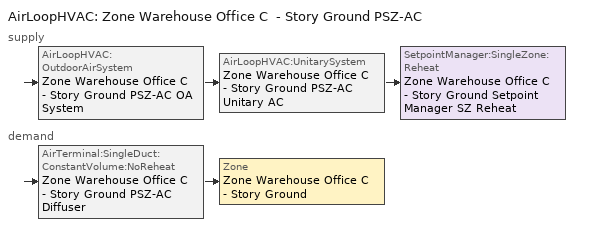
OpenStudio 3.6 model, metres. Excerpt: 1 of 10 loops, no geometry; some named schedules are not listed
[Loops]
AirLoopHVAC 'Zone Warehouse Office C  - Story Ground PSZ-AC'
 supply: AirLoopHVAC:OutdoorAirSystem 'Zone Warehouse Office C  - Story Ground PSZ-AC OA System' > AirLoopHVAC:UnitarySystem 'Zone Warehouse Office C  - Story Ground PSZ-AC Unitary AC' > SetpointManager:SingleZone:Reheat 'Zone Warehouse Office C  - Story Ground Setpoint Manager SZ Reheat'
 demand: AirTerminal:SingleDuct:ConstantVolume:NoReheat 'Zone Warehouse Office C  - Story Ground PSZ-AC Diffuser' > Zone 'Zone Warehouse Office C  - Story Ground'
[Sizing:Zone]
Zone Warehouse Office C  - Story Ground: Zone Cooling Design Supply Air Temperature Input Method=SupplyAirTemperature; Zone Cooling Design Supply Air Temperature {C}=12.7778; Zone Cooling Design Supply Air Temperature Difference {deltaC}=11.11; Zone Heating Design Supply Air Temperature Input Method=SupplyAirTemperature; Zone Heating Design Supply Air Temperature {C}=50; Zone Heating Design Supply Air Temperature Difference {deltaC}=11.11; Zone Cooling Design Supply Air Humidity Ratio {kg-H2O/kg-air}=0.0085; Zone Heating Design Supply Air Humidity Ratio {kg-H2O/kg-air}=0.008; Cooling Design Air Flow Method=DesignDay; Heating Design Air Flow Method=DesignDay; Account for Dedicated Outdoor Air System=No; Dedicated Outdoor Air System Control Strategy=NeutralSupplyAir; Dedicated Outdoor Air Low Setpoint Temperature for Design {C}=autosize; Dedicated Outdoor Air High Setpoint Temperature for Design {C}=autosize; Zone Load Sizing Method=Sensible Load Only No Latent Load; Zone Latent Cooling Design Supply Air Humidity Ratio Input Method=HumidityRatioDifference; Zone Cooling Design Supply Air Humidity Ratio Difference {kgWater/kgDryAir}=0.005; Zone Latent Heating Design Supply Air Humidity Ratio Input Method=HumidityRatioDifference; Zone Humidification Design Supply Air Humidity Ratio Difference {kgWater/kgDryAir}=0.005
[Zone equipment]
Zone Warehouse Office C  - Story Ground: Zone Warehouse Office C  - Story Ground PSZ-AC Diffuser
[AirLoopHVAC]
Zone Warehouse Office C  - Story Ground PSZ-AC: Availability Schedule=Zone Warehouse Office C  - Story Ground PSZ-AC Occ Sch; Design Supply Air Flow Rate {m3/s}=autosize; Design Return Air Flow Fraction of Supply Air Flow=1
[Sizing:System]
Zone Warehouse Office C  - Story Ground PSZ-AC: Type of Load to Size On=Sensible; Design Outdoor Air Flow Rate {m3/s}=Autosize; Central Heating Maximum System Air Flow Ratio=1; Preheat Design Temperature {C}=7.22222; Preheat Design Humidity Ratio {kg-H2O/kg-Air}=0.008; Precool Design Temperature {C}=12.7778; Precool Design Humidity Ratio {kg-H2O/kg-Air}=0.008; Central Cooling Design Supply Air Temperature {C}=12.7778; Central Heating Design Supply Air Temperature {C}=50; Sizing Option=Coincident; 100% Outdoor Air in Cooling=No; 100% Outdoor Air in Heating=No; Central Cooling Design Supply Air Humidity Ratio {kg-H2O/kg-Air}=0.0085; Central Heating Design Supply Air Humidity Ratio {kg-H2O/kg-Air}=0.008; Cooling Design Air Flow Method=DesignDay; Heating Design Air Flow Method=DesignDay; System Outdoor Air Method=ZoneSum; Zone Maximum Outdoor Air Fraction=1; Cooling Supply Air Flow Rate Per Floor Area {m3/s-m2}=0.00996765; Cooling Fraction of Autosized Cooling Supply Air Flow Rate=1; Cooling Supply Air Flow Rate Per Unit Cooling Capacity {m3/s-W}=3.94755e-05; Heating Supply Air Flow Rate Per Floor Area {m3/s-m2}=0.00996765; Heating Fraction of Autosized Heating Supply Air Flow Rate=1; Heating Fraction of Autosized Cooling Supply Air Flow Rate=1; Heating Supply Air Flow Rate Per Unit Heating Capacity {m3/s-W}=3.15882e-05; Cooling Design Capacity Method=CoolingDesignCapacity; Cooling Design Capacity {W}=autosize; Cooling Design Capacity Per Floor Area {W/m2}=234.7; Fraction of Autosized Cooling Design Capacity=1; Heating Design Capacity Method=HeatingDesignCapacity; Heating Design Capacity {W}=autosize; Heating Design Capacity Per Floor Area {W/m2}=157; Fraction of Autosized Heating Design Capacity=1; Central Cooling Capacity Control Method=OnOff; Occupant Diversity=autosize
[SetpointManager:SingleZone:Reheat]
Zone Warehouse Office C  - Story Ground Setpoint Manager SZ Reheat: Minimum Supply Air Temperature {C}=12.7778; Maximum Supply Air Temperature {C}=50; Control Zone=Zone Warehouse Office C  - Story Ground; Setpoint Node or NodeList=Zone Warehouse Office C  - Story Ground PSZ-AC Supply Outlet Node
[Coil:Heating:Gas]
Zone Warehouse Office C  - Story Ground PSZ-AC Gas Htg Coil 27kBtu/hr 0.8 Thermal Eff: Availability Schedule=Always On Discrete; Gas Burner Efficiency=0.8; Nominal Capacity {W}=AutoSize; Parasitic Electric Load {W}=0; Parasitic Gas Load {W}=0
[Coil:Heating:Electric]
Zone Warehouse Office C  - Story Ground PSZ-AC No Heat: Availability Schedule=Always Off Discrete; Efficiency=1; Nominal Capacity {W}=0
[Coil:Cooling:DX:SingleSpeed]
Zone Warehouse Office C  - Story Ground PSZ-AC 1spd DX AC Clg Coil 12kBtu/hr 9.7SEER: Availability Schedule=Always On Discrete; Rated Total Cooling Capacity {W}=autosize; Rated Sensible Heat Ratio=autosize; Rated COP {W/W}=3.14722; Rated Air Flow Rate {m3/s}=autosize; Rated Evaporator Fan Power Per Volume Flow Rate 2017 {W/(m3/s)}=773.3; Rated Evaporator Fan Power Per Volume Flow Rate 2023 {W/(m3/s)}=934.4; Total Cooling Capacity Function of Temperature Curve=DOE Ref DX Clg Coil Cool-Cap-fT; Total Cooling Capacity Function of Flow Fraction Curve=DOE Ref DX Clg Coil Cool-CAP-fFlow; Energy Input Ratio Function of Temperature Curve=DOE Ref DX Clg Coil Cool-EIR-fT; Energy Input Ratio Function of Flow Fraction Curve=DOE Ref DX Clg Coil Cool-EIR-fFlow; Part Load Fraction Correlation Curve=DOE Ref DX Clg Coil Cool-PLF-fPLR; Minimum Outdoor Dry-Bulb Temperature for Compressor Operation {C}=-25; Nominal Time for Condensate Removal to Begin {s}=0; Ratio of Initial Moisture Evaporation Rate and Steady State Latent Capacity=0; Maximum Cycling Rate {cycles/hr}=0; Latent Capacity Time Constant {s}=0; Condenser Type=AirCooled; Evaporative Condenser Effectiveness=0.9; Evaporative Condenser Air Flow Rate {m3/s}=autosize; Evaporative Condenser Pump Rated Power Consumption {W}=autosize; Crankcase Heater Capacity {W}=0; Maximum Outdoor Dry-Bulb Temperature for Crankcase Heater Operation {C}=10; Basin Heater Capacity {W/K}=0; Basin Heater Setpoint Temperature {C}=2
[Fan:OnOff]
Zone Warehouse Office C  - Story Ground PSZ-AC Fan: Availability Schedule=Always On Discrete; Fan Total Efficiency=0.53625; Pressure Rise {Pa}=622.722; Maximum Flow Rate {m3/s}=autosize; Motor Efficiency=0.825; Motor In Airstream Fraction=1; Fan Power Ratio Function of Speed Ratio Curve=Fan On Off Power Curve 8; Fan Efficiency Ratio Function of Speed Ratio Curve=Fan On Off Efficiency Curve 8
[AirLoopHVAC:UnitarySystem]
Zone Warehouse Office C  - Story Ground PSZ-AC Unitary AC: Control Type=Load; Controlling Zone or Thermostat Location=Zone Warehouse Office C  - Story Ground; Dehumidification Control Type=None; Availability Schedule=Outage Availability Schedule; Supply Fan=Zone Warehouse Office C  - Story Ground PSZ-AC Fan; Fan Placement=DrawThrough; Supply Air Fan Operating Mode Schedule=Zone Warehouse Office C  - Story Ground PSZ-AC Occ Sch; Heating Coil=Zone Warehouse Office C  - Story Ground PSZ-AC Gas Htg Coil 27kBtu/hr 0.8 Thermal Eff; DX Heating Coil Sizing Ratio=1; Cooling Coil=Zone Warehouse Office C  - Story Ground PSZ-AC 1spd DX AC Clg Coil 12kBtu/hr 9.7SEER; Use DOAS DX Cooling Coil=No; DOAS DX Cooling Coil Leaving Minimum Air Temperature {C}=2; Latent Load Control=SensibleOnlyLoadControl; Supplemental Heating Coil=Zone Warehouse Office C  - Story Ground PSZ-AC No Heat; Supply Air Flow Rate During Cooling Operation {m3/s}=Autosize; Supply Air Flow Rate During Heating Operation {m3/s}=Autosize; Supply Air Flow Rate When No Cooling or Heating is Required {m3/s}=Autosize; Maximum Supply Air Temperature {C}=80; Maximum Outdoor Dry-Bulb Temperature for Supplemental Heater Operation {C}=21; Maximum Cycling Rate {cycles/hr}=2.5; Heat Pump Time Constant {s}=60; Fraction of On-Cycle Power Use=0.01; Heat Pump Fan Delay Time {s}=60; Ancilliary On-Cycle Electric Power {W}=0; Ancilliary Off-Cycle Electric Power {W}=0
[Controller:OutdoorAir]
Zone Warehouse Office C  - Story Ground PSZ-AC OA System Controller: Minimum Outdoor Air Flow Rate {m3/s}=autosize; Maximum Outdoor Air Flow Rate {m3/s}=Autosize; Economizer Control Type=NoEconomizer; Economizer Control Action Type=ModulateFlow; Economizer Maximum Limit Dry-Bulb Temperature {C}=28; Economizer Maximum Limit Enthalpy {J/kg}=64000; Lockout Type=LockoutWithCompressor; Minimum Limit Type=FixedMinimum; Minimum Outdoor Air Schedule=Always On Discrete; Controller Mechanical Ventilation=Controller Mechanical Ventilation 9; High Humidity Control=No; Heat Recovery Bypass Control Type=BypassWhenWithinEconomizerLimits
[Controller:MechanicalVentilation]
Controller Mechanical Ventilation 9: Availability Schedule=Always On Discrete
[AirLoopHVAC:OutdoorAirSystem]
Zone Warehouse Office C  - Story Ground PSZ-AC OA System: Controller=Zone Warehouse Office C  - Story Ground PSZ-AC OA System Controller
[AirTerminal:SingleDuct:ConstantVolume:NoReheat]
Zone Warehouse Office C  - Story Ground PSZ-AC Diffuser: Availability Schedule=Always On Discrete; Maximum Air Flow Rate {m3/s}=AutoSize
[Schedule:Constant]
Name | Value
Always On Discrete | 1
Always Off Discrete | 0
[Schedule:Ruleset]
Zone Warehouse Office C  - Story Ground PSZ-AC Occ Sch: Default Day Schedule=Zone Warehouse Office C  - Story Ground PSZ-AC Occ Sch Default; Summer Design Day Schedule=Zone Warehouse Office C  - Story Ground PSZ-AC Occ Sch Summer Design Day; Winter Design Day Schedule=Zone Warehouse Office C  - Story Ground PSZ-AC Occ Sch Winter Design Day
[Schedule:Day]
Zone Warehouse Office C  - Story Ground PSZ-AC Occ Sch Default; Zone Warehouse Office C  - Story Ground PSZ-AC Occ Sch Friday: 7, 20, 0, 16, 40, 1, 24, 0, 0
Zone Warehouse Office C  - Story Ground PSZ-AC Occ Sch Winter Design Day; Zone Warehouse Office C  - Story Ground PSZ-AC Occ Sch Summer Design Day: 24, 0, 1
Zone Warehouse Office C  - Story Ground PSZ-AC Occ Sch Sunday: 24, 0, 0
Schedule Day 4: 1, 0, 0, 2, 0, 0, 3, 0, 0, 4, 0, 0, 5, 0, 0, 6, 0, 0, 7, 0, 0, 8, 0, 1, 9, 0, 0, 10, 0, 0, 11, 0, 0, 12, 0, 0, 13, 0, 0, 14, 0, 0, 15, 0, 0, 16, 0, 0, 17, 0, 0, 18, 0, 0, 19, 0, 0, 20, 0, 0, 21, 0, 0, 22, 0, 0, 23, 0, 0, 24, 0, 0
Schedule Day 5; Schedule Day 6; Schedule Day 7; Schedule Day 8; Schedule Day 9; Schedule Day 10; Schedule Day 11; Schedule Day 12; Schedule Day 13; Schedule Day 14; Schedule Day 15; Schedule Day 16; Schedule Day 17; Schedule Day 18: 1, 0, 0, 2, 0, 0, 3, 0, 0, 4, 0, 0, 5, 0, 0, 6, 0, 0, 7, 0, 0, 8, 0, 0, 9, 0, 0, 10, 0, 0, 11, 0, 0, 12, 0, 0, 13, 0, 0, 14, 0, 0, 15, 0, 0, 16, 0, 0, 17, 0, 0, 18, 0, 0, 19, 0, 0, 20, 0, 0, 21, 0, 0, 22, 0, 0, 23, 0, 0, 24, 0, 0
Schedule Day 19: 1, 0, 0, 2, 0, 0, 3, 0, 0, 4, 0, 0, 5, 0, 0, 6, 0, 0, 7, 0, 0, 8, 0, 1, 9, 0, 1, 10, 0, 1, 11, 0, 1, 12, 0, 1, 13, 0, 1, 14, 0, 1, 15, 0, 1, 16, 0, 1, 17, 0, 0, 18, 0, 0, 19, 0, 0, 20, 0, 0, 21, 0, 0, 22, 0, 0, 23, 0, 0, 24, 0, 0
[Schedule:Rule] Schedule Ruleset=Zone Warehouse Office C  - Story Ground PSZ-AC Occ Sch; Date Specification Type=DateRange
Name | Rule Order | Day Schedule | Apply Monday | Apply Tuesday | Apply Wednesday | Apply Friday | Start Month | Start Day | End Month | End Day | Apply Sunday | Apply Saturday | Apply Thursday
Zone Warehouse Office C  - Story Ground PSZ-AC Occ Sch Friday Rule | 17 | Zone Warehouse Office C  - Story Ground PSZ-AC Occ Sch Friday | Yes | Yes | Yes | Yes | 1 | 1 | 12 | 31
Zone Warehouse Office C  - Story Ground PSZ-AC Occ Sch Sunday Rule | 16 | Zone Warehouse Office C  - Story Ground PSZ-AC Occ Sch Sunday |  |  |  |  | 1 | 1 | 12 | 31 | Yes | Yes
Zone Warehouse Office C  - Story Ground PSZ-AC Occ Sch Outage Day 212 | 15 | Schedule Day 4 | Yes | Yes | Yes | Yes | 7 | 31 | 7 | 31 | Yes | Yes | Yes
Zone Warehouse Office C  - Story Ground PSZ-AC Occ Sch Outage Day 213 | 14 | Schedule Day 5 | Yes | Yes | Yes | Yes | 8 | 1 | 8 | 1 | Yes | Yes | Yes
Zone Warehouse Office C  - Story Ground PSZ-AC Occ Sch Outage Day 214 | 13 | Schedule Day 6 | Yes | Yes | Yes | Yes | 8 | 2 | 8 | 2 | Yes | Yes | Yes
Zone Warehouse Office C  - Story Ground PSZ-AC Occ Sch Outage Day 215 | 12 | Schedule Day 7 | Yes | Yes | Yes | Yes | 8 | 3 | 8 | 3 | Yes | Yes | Yes
Zone Warehouse Office C  - Story Ground PSZ-AC Occ Sch Outage Day 216 | 11 | Schedule Day 8 | Yes | Yes | Yes | Yes | 8 | 4 | 8 | 4 | Yes | Yes | Yes
Zone Warehouse Office C  - Story Ground PSZ-AC Occ Sch Outage Day 217 | 10 | Schedule Day 9 | Yes | Yes | Yes | Yes | 8 | 5 | 8 | 5 | Yes | Yes | Yes
Zone Warehouse Office C  - Story Ground PSZ-AC Occ Sch Outage Day 218 | 9 | Schedule Day 10 | Yes | Yes | Yes | Yes | 8 | 6 | 8 | 6 | Yes | Yes | Yes
Zone Warehouse Office C  - Story Ground PSZ-AC Occ Sch Outage Day 219 | 8 | Schedule Day 11 | Yes | Yes | Yes | Yes | 8 | 7 | 8 | 7 | Yes | Yes | Yes
Zone Warehouse Office C  - Story Ground PSZ-AC Occ Sch Outage Day 220 | 7 | Schedule Day 12 | Yes | Yes | Yes | Yes | 8 | 8 | 8 | 8 | Yes | Yes | Yes
Zone Warehouse Office C  - Story Ground PSZ-AC Occ Sch Outage Day 221 | 6 | Schedule Day 13 | Yes | Yes | Yes | Yes | 8 | 9 | 8 | 9 | Yes | Yes | Yes
Zone Warehouse Office C  - Story Ground PSZ-AC Occ Sch Outage Day 222 | 5 | Schedule Day 14 | Yes | Yes | Yes | Yes | 8 | 10 | 8 | 10 | Yes | Yes | Yes
Zone Warehouse Office C  - Story Ground PSZ-AC Occ Sch Outage Day 223 | 4 | Schedule Day 15 | Yes | Yes | Yes | Yes | 8 | 11 | 8 | 11 | Yes | Yes | Yes
Zone Warehouse Office C  - Story Ground PSZ-AC Occ Sch Outage Day 224 | 3 | Schedule Day 16 | Yes | Yes | Yes | Yes | 8 | 12 | 8 | 12 | Yes | Yes | Yes
Zone Warehouse Office C  - Story Ground PSZ-AC Occ Sch Outage Day 225 | 2 | Schedule Day 17 | Yes | Yes | Yes | Yes | 8 | 13 | 8 | 13 | Yes | Yes | Yes
Zone Warehouse Office C  - Story Ground PSZ-AC Occ Sch Outage Day 226 | 1 | Schedule Day 18 | Yes | Yes | Yes | Yes | 8 | 14 | 8 | 14 | Yes | Yes | Yes
Zone Warehouse Office C  - Story Ground PSZ-AC Occ Sch Outage Day 227 | 0 | Schedule Day 19 | Yes | Yes | Yes | Yes | 8 | 15 | 8 | 15 | Yes | Yes | Yes
[Curve:Exponent]
Fan On Off Power Curve 8: Coefficient1 Constant=1; Coefficient2 Constant=0; Coefficient3 Constant=0; Minimum Value of x=0; Maximum Value of x=1
[Curve:Cubic] Coefficient1 Constant=1; Coefficient2 x=0; Coefficient3 x**2=0; Coefficient4 x**3=0
Name | Minimum Value of x | Maximum Value of x
Fan On Off Efficiency Curve 8 | 0 | 1
DOE Ref DX Clg Coil Cool-CAP-fFlow; DOE Ref DX Clg Coil Cool-EIR-fFlow | -100 | 100
[Curve:Biquadratic] Minimum Value of x=-100; Maximum Value of x=100; Minimum Value of y=-100; Maximum Value of y=100
Name | Coefficient1 Constant | Coefficient2 x | Coefficient3 x**2 | Coefficient4 y | Coefficient5 y**2 | Coefficient6 x*y
DOE Ref DX Clg Coil Cool-Cap-fT | 0.971212 | -0.0152755 | 0.00144345 | -0.00039321 | -6.8364e-06 | -0.000290596
DOE Ref DX Clg Coil Cool-EIR-fT | 0.286871 | 0.0239022 | -0.000810648 | 0.0134585 | 0.000338936 | -0.000487004
[Curve:Quadratic]
DOE Ref DX Clg Coil Cool-PLF-fPLR: Coefficient1 Constant=0.909496; Coefficient2 x=0.0986477; Coefficient3 x**2=-0.00819488; Minimum Value of x=0; Maximum Value of x=1
